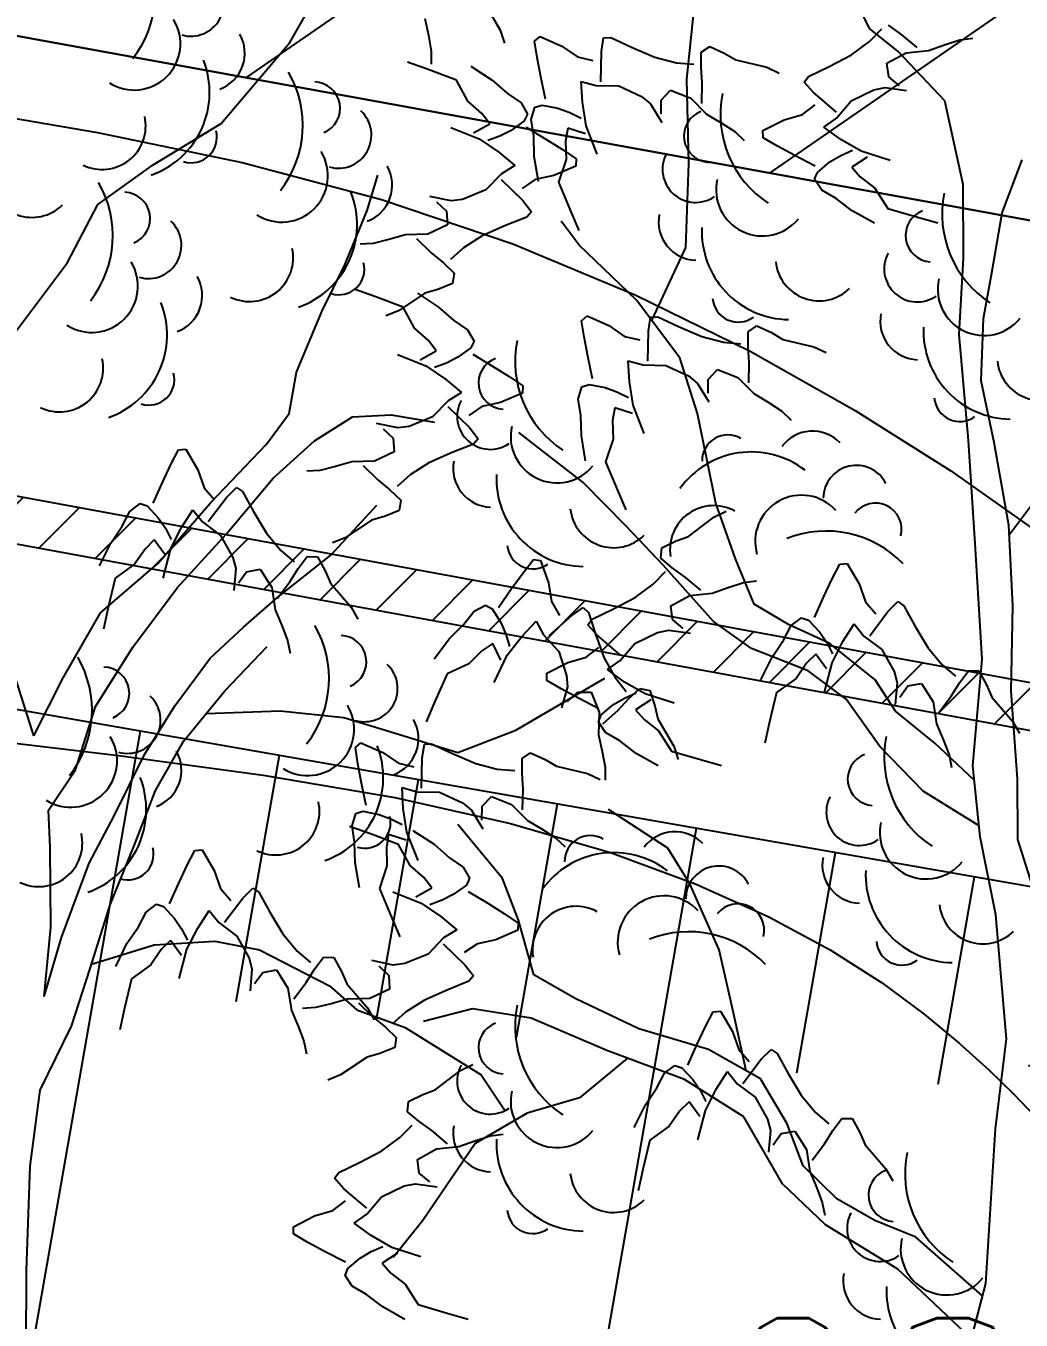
# Model space of a CAD drawing. Header units: millimetres. Extents: x 524954 to 526204, y 9523489 to 9524010.
# Drawn here: x 525945.22 to 525950.51, y 9523755.83 to 9523762.71 of the extents above; entities that cross this region are included whole.
import ezdxf

# ---------------------------------------------------------------- set-up
doc = ezdxf.new("R2010")
doc.units = ezdxf.units.MM
doc.header["$PDMODE"] = 32
doc.header["$PDSIZE"] = 0.5
doc.linetypes.add('ACAD_ISO12W100', pattern=[21, 12, -3, 0, -3, 0, -3])
for name, color, linetype in [('Arbre', 34, 'ACAD_ISO12W100'), ('Bati', 6, 'Continuous'), ('Bati_H', 1, 'Continuous'), ('Cloture', 7, 'Continuous'), ('CN_01_00', 3, 'Continuous'), ('CN_02_00', 4, 'Continuous'), ('Haut_Talus', 30, 'Continuous'), ('Murs', 1, 'Continuous'), ('Talus', 2, 'Continuous'), ('TopoAlt', 3, 'Continuous'), ('TOPOJIS', 7, 'Continuous')]:
    doc.layers.add(name, color=color, linetype=linetype)
doc.styles.add('Simplex 1.0', font='Simplex.shx', dxfattribs={"width": 0.99, "height": 1})

# ---------------------------------------------------------------- blocks, each defined once
blk = doc.blocks.new('TCPOINT M')
at = {"color": 0}
blk.add_point((0, 0), dxfattribs=at)
at = {"layer": 'TopoAlt', "style": 'Simplex 1.0', "width": 0.99}
blk.add_attdef('ALT', (0.15, 0.15), '', height=1, dxfattribs=at)
blk = doc.blocks.new('v088')
at = {"linetype": 'Continuous'}
for p, q in [((-1.8059, 9.9306), (-1.7492, 10.4915)), ((-0.8352, 10.1996), (-0.9911, 10.5198)), ((-0.6834, 10.0784), (-0.8352, 10.1996)), ((-0.4354, 9.8162), (-0.6834, 10.0784)), ((-1.7966, 9.483), (-1.8059, 9.9306)), ((-0.339, 9.3704), (-0.4354, 9.8162)), ((1.4442, 9.1527), (1.6901, 9.587)), ((-0.1306, 9.2193), (-0.0246, 9.5014)), ((-1.8121, 9.0349), (-1.7966, 9.483)), ((-0.337, 8.9787), (-0.339, 9.3704)), ((-2.3783, 9.048), (-2.4742, 9.1766)), ((-0.1861, 8.901), (-0.1306, 9.2193)), ((1.08, 8.7222), (1.4442, 9.1527)), ((-2.0737, 8.7558), (-2.3783, 9.048)), ((-1.992, 8.6473), (-1.8121, 9.0349)), ((-0.3597, 8.574), (-0.337, 8.9787)), ((-0.2308, 8.6575), (-0.1861, 8.901)), ((-1.8434, 8.4497), (-2.0737, 8.7558)), ((0.7177, 8.5032), (1.08, 8.7222)), ((-0.2426, 8.3277), (-0.2308, 8.6575)), ((-0.3105, 8.0091), (-0.3597, 8.574)), ((0.4236, 8.2918), (0.7177, 8.5032)), ((-1.7501, 8.1531), (-1.8434, 8.4497)), ((1.8546, 8.2596), (1.9129, 8.4473)), ((-0.1735, 7.9995), (-0.2426, 8.3277)), ((0.2621, 7.9837), (0.4236, 8.2918)), ((1.7363, 7.971), (1.8546, 8.2596)), ((-1.6531, 7.6763), (-1.7501, 8.1531)), ((-2.3581, 7.786), (-2.6995, 8.0525)), ((-0.2742, 7.4626), (-0.3105, 8.0091)), ((-0.0959, 7.5596), (-0.1735, 7.9995)), ((-0.0934, 7.5087), (0.2621, 7.9837)), ((1.617, 7.726), (1.7363, 7.971)), ((-2.1294, 7.5544), (-2.3581, 7.786)), ((1.4808, 7.3998), (1.617, 7.726)), ((-1.5474, 7.38), (-1.6531, 7.6763)), ((-1.9323, 7.3471), (-2.1294, 7.5544)), ((-0.0745, 7.1309), (-0.0959, 7.5596)), ((-0.2365, 6.8477), (-0.2742, 7.4626)), ((-1.4491, 7.1395), (-1.5474, 7.38)), ((1.4418, 7.1813), (1.4808, 7.3998)), ((-1.6648, 7.048), (-1.9323, 7.3471)), ((1.3209, 7.0171), (1.4418, 7.1813)), ((1.5755, 7.0348), (1.778, 7.1634)), ((1.778, 7.1634), (1.983, 7.1739)), ((1.983, 7.1739), (2.2139, 7.1352)), ((-1.2665, 7.0314), (-1.4491, 7.1395)), ((-0.0837, 6.6768), (-0.0745, 7.1309)), ((-1.4628, 6.9029), (-1.6648, 7.048)), ((-1.0467, 6.9303), (-1.2665, 7.0314)), ((1.3557, 6.8374), (1.5755, 7.0348)), ((1.0227, 6.7061), (1.3209, 7.0171)), ((-1.1618, 6.7848), (-1.4628, 6.9029)), ((-0.8063, 6.7363), (-1.0467, 6.9303)), ((-0.2869, 6.2807), (-0.2365, 6.8477)), ((1.107, 6.54), (1.3557, 6.8374)), ((-0.9597, 6.6336), (-1.1618, 6.7848)), ((-0.6972, 6.5707), (-0.8063, 6.7363)), ((-0.0491, 6.2111), (-0.0837, 6.6768)), ((0.7433, 6.3831), (1.0227, 6.7061)), ((1.6628, 6.4272), (1.906, 6.6935)), ((-0.7803, 6.3824), (-0.9597, 6.6336)), ((-0.4884, 6.4009), (-0.6972, 6.5707)), ((0.8455, 6.2546), (1.107, 6.54)), ((-0.2789, 6.2036), (-0.4884, 6.4009)), ((1.3814, 6.2037), (1.6628, 6.4272)), ((-0.5514, 6.1446), (-0.7803, 6.3824)), ((0.4379, 6.1217), (0.7433, 6.3831)), ((-0.2479, 5.9022), (-0.2869, 6.2807)), ((-0.0486, 5.8877), (-0.0491, 6.2111)), ((0.6096, 5.9388), (0.8455, 6.2546)), ((1.1982, 6.0444), (1.3814, 6.2037)), ((-0.2539, 5.9607), (-0.5514, 6.1446)), ((0.2399, 5.7756), (0.4379, 6.1217)), ((-1.9071, 5.8427), (-2.2223, 6.0475)), ((1.0213, 5.879), (1.1982, 6.0444)), ((-2.7868, 5.6812), (-3.0229, 5.9686)), ((0.4109, 5.6237), (0.6096, 5.9388)), ((1.0995, 5.7065), (1.3247, 5.9413)), ((-0.1646, 5.4873), (-0.2479, 5.9022)), ((0.0846, 5.4676), (-0.0486, 5.8877)), ((0.8338, 5.6263), (1.0213, 5.879)), ((-1.7911, 5.6523), (-1.9071, 5.8427)), ((0.0846, 5.4676), (0.2399, 5.7756)), ((2.6462, 5.4963), (3.1193, 5.7735)), ((-2.7013, 5.4591), (-2.7868, 5.6812)), ((-1.6346, 5.3011), (-1.7911, 5.6523)), ((0.8812, 5.4407), (1.0995, 5.7065)), ((0.3061, 5.2857), (0.4109, 5.6237)), ((0.6713, 5.3679), (0.8338, 5.6263)), ((1.0006, 5.5861), (1.394, 5.6007)), ((1.394, 5.6007), (1.7306, 5.5642)), ((1.7306, 5.5642), (1.9997, 5.4827)), ((-2.6206, 5.1685), (-2.7013, 5.4591)), ((-0.1073, 4.8293), (-0.1646, 5.4873)), ((0.7312, 5.1764), (0.8812, 5.4407)), ((1.9997, 5.4827), (2.3377, 5.3779)), ((2.3377, 5.3779), (2.6462, 5.4963)), ((0.5102, 5.0412), (0.6713, 5.3679)), ((-1.5592, 4.9668), (-1.6346, 5.3011)), ((0.1613, 5.0712), (0.3061, 5.2857)), ((-2.4003, 5.0425), (-2.6206, 5.1685)), ((0.6191, 4.888), (0.7312, 5.1764)), ((-2.0611, 4.8817), (-2.4003, 5.0425)), ((0.1717, 4.8724), (0.1613, 5.0712)), ((0.3786, 4.7897), (0.5102, 5.0412)), ((-2.9464, 4.9876), (-3.2062, 4.92)), ((-2.6344, 4.9381), (-2.9464, 4.9876)), ((-1.4917, 4.6586), (-1.5592, 4.9668)), ((-2.2328, 4.7662), (-2.6344, 4.9381)), ((0.489, 4.5681), (0.6191, 4.888)), ((-1.6919, 4.7713), (-2.0611, 4.8817)), ((-0.1657, 4.3492), (-0.1073, 4.8293)), ((0.1743, 4.4496), (0.1717, 4.8724)), ((-1.8192, 4.6131), (-2.2328, 4.7662)), ((-1.415, 4.6154), (-1.6919, 4.7713)), ((0.2314, 4.3948), (0.3786, 4.7897)), ((-2.1227, 4.7254), (-2.3768, 4.5144)), ((-1.5041, 4.4145), (-1.8192, 4.6131)), ((-1.2732, 4.3758), (-1.415, 4.6154)), ((0.3841, 4.2301), (0.489, 4.5681)), ((-2.3768, 4.5144), (-2.655, 4.434)), ((-2.655, 4.434), (-2.9315, 4.2727)), ((-1.2976, 4.0581), (-1.5041, 4.4145)), ((0.1384, 4.0819), (0.1743, 4.4496)), ((-1.1877, 4.1537), (-1.2732, 4.3758)), ((-0.2169, 3.5272), (-0.1657, 4.3492)), ((0.1384, 4.0819), (0.2314, 4.3948)), ((0.3911, 4.2526), (0.7235, 4.3553)), ((0.7235, 4.3553), (1.0465, 4.3745)), ((1.0465, 4.3745), (1.2838, 4.3297)), ((-2.9315, 4.2727), (-3.209, 3.8627)), ((1.2838, 4.3297), (1.6547, 4.1385)), ((0.2848, 3.9233), (0.3841, 4.2301)), ((-1.0099, 3.9771), (-1.1877, 4.1537)), ((1.6547, 4.1385), (1.8004, 4.0109)), ((-1.0692, 3.839), (-1.2976, 4.0581)), ((1.8004, 4.0109), (2.0573, 3.9168)), ((-0.8085, 3.8631), (-1.0099, 3.9771)), ((0.1177, 3.584), (0.2848, 3.9233)), ((-3.209, 3.8627), (-3.3666, 3.6666)), ((-0.589, 3.7744), (-0.8085, 3.8631)), ((2.0573, 3.9168), (2.4606, 3.664)), ((-0.6849, 3.6045), (-1.0692, 3.839)), ((-0.2343, 3.4611), (-0.589, 3.7744)), ((2.4606, 3.664), (2.589, 3.4739)), ((-0.2941, 3.234), (-0.6849, 3.6045)), ((0.064, 3.1786), (0.1177, 3.584)), ((-0.3436, 3.0457), (-0.2169, 3.5272)), ((0.0445, 2.6247), (0.064, 3.1786)), ((0.0429, 2.1085), (0.0445, 2.6247))]:
    blk.add_line(p, q, dxfattribs=at)
at = {"color": 3, "linetype": 'Continuous'}
for p, q in [((-0.8359, 10.1311), (-0.7709, 10.1978)), ((-0.6662, 10.1688), (-0.7348, 10.218)), ((-2.6162, 10.1323), (-2.587, 10.1577)), ((-2.6028, 10.0456), (-2.6162, 10.1323)), ((-2.587, 10.1577), (-2.4712, 10.1066)), ((-2.2608, 10.0773), (-2.2494, 10.1511)), ((-2.2494, 10.1511), (-2.2113, 10.1522)), ((-2.2113, 10.1522), (-2.101, 10.101)), ((-0.9313, 10.0604), (-0.8359, 10.1311)), ((-0.5833, 10.0982), (-0.6662, 10.1688)), ((-0.4378, 10.1134), (-0.3559, 10.1397)), ((-0.3559, 10.1397), (-0.2873, 10.1487)), ((-2.4712, 10.1066), (-2.3879, 10.0492)), ((-2.3879, 10.0492), (-2.3057, 10.0298)), ((-2.2643, 9.9167), (-2.2608, 10.0773)), ((-2.101, 10.101), (-1.977, 10.0475)), ((-1.977, 10.0475), (-1.8618, 10.0181)), ((-1.7305, 9.9947), (-1.7301, 10.0737)), ((-1.7301, 10.0737), (-1.6848, 10.1049)), ((-1.6848, 10.1049), (-1.6075, 10.069)), ((-1.6075, 10.069), (-1.5466, 10.0327)), ((-1.0512, 9.9981), (-0.9313, 10.0604)), ((-0.7431, 10.0152), (-0.6418, 10.0712)), ((-0.6418, 10.0712), (-0.5231, 10.0829)), ((-0.5231, 10.0829), (-0.4378, 10.1134)), ((-2.5835, 9.9428), (-2.6028, 10.0456)), ((-1.8618, 10.0181), (-1.7691, 10.0099)), ((-1.7254, 9.9105), (-1.7305, 9.9947)), ((-1.5466, 10.0327), (-1.3822, 9.9939)), ((-1.3822, 9.9939), (-1.316, 9.9632)), ((-1.1606, 9.945), (-1.0512, 9.9981)), ((-0.7336, 9.9427), (-0.7431, 10.0152)), ((-2.5582, 9.8238), (-2.5835, 9.9428)), ((-2.3678, 9.9191), (-2.2883, 9.8969)), ((-2.3619, 9.8077), (-2.3678, 9.9191)), ((-1.7277, 9.8016), (-1.7254, 9.9105)), ((-1.1838, 9.9148), (-1.1606, 9.945)), ((-1.1339, 9.8592), (-1.1838, 9.9148)), ((-0.677, 9.8958), (-0.7336, 9.9427)), ((-2.2883, 9.8969), (-2.1685, 9.895)), ((-2.1685, 9.895), (-2.0471, 9.8386)), ((-1.9432, 9.8199), (-1.893, 9.873)), ((-1.893, 9.873), (-1.7856, 9.8299)), ((-1.0116, 9.755), (-1.1339, 9.8592)), ((-0.9342, 9.8156), (-0.8138, 9.874)), ((-0.8138, 9.874), (-0.7533, 9.8858)), ((-0.7533, 9.8858), (-0.6387, 9.8698)), ((-2.634, 9.7155), (-2.6142, 9.7814)), ((-2.6142, 9.7814), (-2.5764, 9.7933)), ((-2.5764, 9.7933), (-2.4916, 9.7768)), ((-2.4916, 9.7768), (-2.4283, 9.7541)), ((-2.3419, 9.6831), (-2.3619, 9.8077)), ((-2.0471, 9.8386), (-1.9997, 9.7992)), ((-1.9997, 9.7992), (-1.9397, 9.7002)), ((-1.9438, 9.7464), (-1.9432, 9.8199)), ((-1.7856, 9.8299), (-1.7015, 9.7452)), ((-1.1923, 9.7429), (-1.1254, 9.7944)), ((-1.0114, 9.724), (-0.9342, 9.8156)), ((-2.6206, 9.6288), (-2.634, 9.7155)), ((-2.4283, 9.7541), (-2.3676, 9.7232)), ((-1.7015, 9.7452), (-1.624, 9.6985)), ((-1.4022, 9.6572), (-1.2895, 9.7147)), ((-1.2895, 9.7147), (-1.1923, 9.7429)), ((-1.0789, 9.6763), (-1.0114, 9.724)), ((-2.4395, 9.6694), (-2.4511, 9.6011)), ((-2.3461, 9.6395), (-2.4395, 9.6694)), ((-2.2831, 9.5325), (-2.3419, 9.6831)), ((-1.624, 9.6985), (-1.5519, 9.6516)), ((-1.5519, 9.6516), (-1.5015, 9.6041)), ((-1.401, 9.6186), (-1.4022, 9.6572)), ((-0.9888, 9.6106), (-1.0789, 9.6763)), ((-2.6175, 9.52), (-2.6206, 9.6288)), ((-2.4511, 9.6011), (-2.4483, 9.5032)), ((-1.3254, 9.5742), (-1.401, 9.6186)), ((-1.2335, 9.5242), (-1.3254, 9.5742)), ((-0.8796, 9.5473), (-0.9888, 9.6106)), ((-2.5946, 9.3874), (-2.6175, 9.52)), ((-2.4483, 9.5032), (-2.4883, 9.3823)), ((-1.1253, 9.4685), (-1.2335, 9.5242)), ((-1.0467, 9.4905), (-0.9892, 9.5252)), ((-0.9892, 9.5252), (-0.9269, 9.5527)), ((-0.8484, 9.5165), (-0.9306, 9.463)), ((-0.7257, 9.4976), (-0.8796, 9.5473)), ((-1.1278, 9.3984), (-1.1132, 9.4352)), ((-1.1132, 9.4352), (-1.0467, 9.4905)), ((-0.9306, 9.463), (-0.885, 9.4108)), ((-2.4883, 9.3823), (-2.4269, 9.2344)), ((-1.0892, 9.3413), (-1.1278, 9.3984)), ((-0.885, 9.4108), (-0.8073, 9.3511)), ((2.4772, 9.3654), (2.5618, 9.2193)), ((-1.0136, 9.2969), (-1.0892, 9.3413)), ((-0.9273, 9.2307), (-1.0136, 9.2969)), ((-0.8073, 9.3511), (-0.7389, 9.2437)), ((-2.4269, 9.2344), (-2.3802, 9.1269)), ((-0.81, 9.1646), (-0.9273, 9.2307)), ((-0.7389, 9.2437), (-0.5855, 9.1979)), ((2.1618, 9.2808), (2.181, 9.1923)), ((-0.5855, 9.1979), (-0.4727, 9.1661)), ((2.181, 9.1923), (2.1964, 9.1077)), ((2.5618, 9.2193), (2.5849, 9.15)), ((2.1964, 9.1077), (2.1964, 9.0385)), ((2.1801, 9.009), (2.0697, 9.0483)), ((2.4064, 9.0272), (2.519, 8.9533)), ((2.3301, 8.953), (2.1801, 9.009)), ((2.3912, 8.8412), (2.3301, 8.953)), ((2.519, 8.9533), (2.6006, 8.8814)), ((2.6006, 8.8814), (2.6731, 8.832)), ((2.4646, 8.7765), (2.3912, 8.8412)), ((2.6731, 8.832), (2.7077, 8.7725)), ((2.5067, 8.7213), (2.4646, 8.7765)), ((2.7077, 8.7725), (2.6907, 8.7368)), ((-2.3661, 8.6466), (-2.3369, 8.6719)), ((-2.3369, 8.6719), (-2.2212, 8.6209)), ((2.2998, 8.7005), (2.4501, 8.6406)), ((2.421, 8.6735), (2.5067, 8.7213)), ((2.6207, 8.6861), (2.5609, 8.6554)), ((2.6907, 8.7368), (2.6207, 8.6861)), ((2.7005, 8.7027), (2.8047, 8.6399)), ((-2.3527, 8.5599), (-2.3661, 8.6466)), ((-2.2212, 8.6209), (-2.1379, 8.5634)), ((-2.0108, 8.5916), (-1.9993, 8.6654)), ((-1.9993, 8.6654), (-1.9613, 8.6665)), ((-1.9613, 8.6665), (-1.8509, 8.6153)), ((-1.8509, 8.6153), (-1.7269, 8.5617)), ((-1.4801, 8.5879), (-1.4347, 8.6192)), ((-1.4347, 8.6192), (-1.3575, 8.5833)), ((2.4501, 8.6406), (2.5548, 8.5702)), ((2.5609, 8.6554), (2.4969, 8.632)), ((2.8047, 8.6399), (2.8931, 8.5838)), ((-2.3334, 8.4571), (-2.3527, 8.5599)), ((-2.1379, 8.5634), (-2.0557, 8.544)), ((-2.0143, 8.4309), (-2.0108, 8.5916)), ((-1.7269, 8.5617), (-1.6118, 8.5324)), ((-1.6118, 8.5324), (-1.519, 8.5242)), ((-1.4805, 8.509), (-1.4801, 8.5879)), ((-1.3575, 8.5833), (-1.2966, 8.547)), ((-1.2966, 8.547), (-1.1322, 8.5082)), ((2.5548, 8.5702), (2.6402, 8.4985)), ((2.8931, 8.5838), (2.9656, 8.5345)), ((2.9656, 8.5345), (2.9641, 8.4958)), ((-1.4754, 8.4248), (-1.4805, 8.509)), ((-1.1322, 8.5082), (-1.066, 8.4775)), ((2.6402, 8.4985), (2.5697, 8.4555)), ((2.9641, 8.4958), (2.8478, 8.4461)), ((-2.3082, 8.3381), (-2.3334, 8.4571)), ((-2.1178, 8.4334), (-2.0382, 8.4112)), ((-2.1118, 8.322), (-2.1178, 8.4334)), ((-2.0382, 8.4112), (-1.9184, 8.4092)), ((-1.9184, 8.4092), (-1.7971, 8.3529)), ((-1.4776, 8.3159), (-1.4754, 8.4248)), ((2.5697, 8.4555), (2.4865, 8.3693)), ((2.5678, 8.4245), (2.6828, 8.3123)), ((2.749, 8.4244), (2.6787, 8.3776)), ((2.8478, 8.4461), (2.749, 8.4244)), ((-1.7971, 8.3529), (-1.7497, 8.3134)), ((-1.6937, 8.2606), (-1.6931, 8.3341)), ((-1.6931, 8.3341), (-1.643, 8.3873)), ((-1.643, 8.3873), (-1.5356, 8.3441)), ((-1.5356, 8.3441), (-1.4515, 8.2595)), ((2.3013, 8.3113), (2.188, 8.335)), ((2.4865, 8.3693), (2.3625, 8.3191)), ((-2.384, 8.2298), (-2.3641, 8.2956)), ((-2.3641, 8.2956), (-2.3264, 8.3076)), ((-2.3264, 8.3076), (-2.2415, 8.291)), ((-2.2415, 8.291), (-2.1783, 8.2684)), ((-2.1783, 8.2684), (-2.1175, 8.2375)), ((-2.0919, 8.1974), (-2.1118, 8.322)), ((-1.7497, 8.3134), (-1.6897, 8.2145)), ((-1.4515, 8.2595), (-1.374, 8.2128)), ((2.2245, 8.3065), (2.2778, 8.2559)), ((2.3625, 8.3191), (2.3013, 8.3113)), ((2.6828, 8.3123), (2.7289, 8.2536)), ((-2.3706, 8.1431), (-2.384, 8.2298)), ((-2.0331, 8.0467), (-2.0919, 8.1974)), ((-1.374, 8.2128), (-1.3019, 8.1659)), ((2.2778, 8.2559), (2.2824, 8.183)), ((2.7037, 8.225), (2.591, 8.1793)), ((2.7289, 8.2536), (2.7037, 8.225)), ((-2.3674, 8.0343), (-2.3706, 8.1431)), ((-2.1895, 8.1837), (-2.2011, 8.1153)), ((-2.0961, 8.1537), (-2.1895, 8.1837)), ((-1.3019, 8.1659), (-1.2515, 8.1184)), ((2.0584, 8.1303), (1.9713, 8.1055)), ((2.1776, 8.1339), (2.0584, 8.1303)), ((2.2824, 8.183), (2.1776, 8.1339)), ((2.4672, 8.1253), (2.3672, 8.0611)), ((2.591, 8.1793), (2.4672, 8.1253)), ((-2.2011, 8.1153), (-2.1982, 8.0174)), ((1.8878, 8.0848), (1.8187, 8.0804)), ((1.9713, 8.1055), (1.8878, 8.0848)), ((2.1174, 8.1109), (2.1954, 8.0349)), ((2.3672, 8.0611), (2.2979, 7.9989)), ((-2.3445, 7.9016), (-2.3674, 8.0343)), ((-2.1982, 8.0174), (-2.2383, 7.8966)), ((2.1954, 8.0349), (2.2605, 7.9811)), ((2.2605, 7.9811), (2.3179, 7.927)), ((2.3179, 7.927), (2.3098, 7.8725)), ((-2.2383, 7.8966), (-2.1768, 7.7487)), ((2.3098, 7.8725), (2.2308, 7.8405)), ((1.8965, 7.8022), (1.7861, 7.8414)), ((2.0465, 7.7461), (1.8965, 7.8022)), ((2.1627, 7.8208), (2.0222, 7.7271)), ((2.1227, 7.8203), (2.2353, 7.7465)), ((2.2308, 7.8405), (2.1627, 7.8208)), ((-2.1768, 7.7487), (-2.1302, 7.6412)), ((2.0222, 7.7271), (1.9545, 7.6997)), ((2.1075, 7.6343), (2.0465, 7.7461)), ((2.2353, 7.7465), (2.3169, 7.6746)), ((2.3169, 7.6746), (2.3894, 7.6252)), ((-1.7972, 7.4997), (-1.6632, 7.6026)), ((-1.6632, 7.6026), (-1.5976, 7.6345)), ((2.1809, 7.5696), (2.1075, 7.6343)), ((2.223, 7.5144), (2.1809, 7.5696)), ((2.3894, 7.6252), (2.424, 7.5657)), ((2.1373, 7.4666), (2.223, 7.5144)), ((2.407, 7.5299), (2.337, 7.4793)), ((2.424, 7.5657), (2.407, 7.5299)), ((-1.9448, 7.3833), (-1.9404, 7.4382)), ((-1.9404, 7.4382), (-1.8638, 7.4754)), ((-1.8638, 7.4754), (-1.7972, 7.4997)), ((2.0162, 7.4937), (2.1664, 7.4338)), ((2.1664, 7.4338), (2.2711, 7.3633)), ((2.2772, 7.4485), (2.2132, 7.4252)), ((2.337, 7.4793), (2.2772, 7.4485)), ((2.4169, 7.4959), (2.521, 7.4331)), ((2.521, 7.4331), (2.6094, 7.377)), ((-1.8839, 7.3331), (-1.9448, 7.3833)), ((2.2711, 7.3633), (2.3565, 7.2916)), ((2.6094, 7.377), (2.6819, 7.3276)), ((-1.985, 7.2461), (-1.9201, 7.3129)), ((-1.8154, 7.2839), (-1.8839, 7.3331)), ((-1.0336, 7.2746), (-0.9936, 7.3527)), ((-0.9936, 7.3527), (-0.9551, 7.3561)), ((-0.9551, 7.3561), (-0.8913, 7.2468)), ((2.6819, 7.3276), (2.6805, 7.289)), ((-2.0805, 7.1754), (-1.985, 7.2461)), ((-1.7325, 7.2133), (-1.8154, 7.2839)), ((-1.6722, 7.1979), (-1.587, 7.2285)), ((-1.587, 7.2285), (-1.5051, 7.2548)), ((-1.5051, 7.2548), (-1.4365, 7.2638)), ((-1.0783, 7.18), (-1.0336, 7.2746)), ((-0.8913, 7.2468), (-0.8575, 7.1514)), ((2.286, 7.2486), (2.2028, 7.1624)), ((2.3565, 7.2916), (2.286, 7.2486)), ((2.5641, 7.2392), (2.4653, 7.2176)), ((2.6805, 7.289), (2.5641, 7.2392)), ((-2.2004, 7.1132), (-2.0805, 7.1754)), ((-1.8923, 7.1303), (-1.791, 7.1862)), ((-1.791, 7.1862), (-1.6722, 7.1979)), ((-1.1277, 7.0688), (-1.0783, 7.18)), ((2.2028, 7.1624), (2.0788, 7.1122)), ((2.2841, 7.2177), (2.3991, 7.1055)), ((2.4653, 7.2176), (2.395, 7.1707)), ((-2.3098, 7.06), (-2.2004, 7.1132)), ((-1.8828, 7.0578), (-1.8923, 7.1303)), ((-0.8575, 7.1514), (-0.8023, 7.0875)), ((-0.8351, 6.9716), (-0.7381, 7.0997)), ((-0.7381, 7.0997), (-0.6855, 7.1528)), ((-0.6855, 7.1528), (-0.654, 7.1313)), ((-0.654, 7.1313), (-0.5947, 7.0251)), ((2.0176, 7.1045), (1.9044, 7.1282)), ((1.9408, 7.0996), (1.9941, 7.049)), ((2.0788, 7.1122), (2.0176, 7.1045)), ((2.3991, 7.1055), (2.4452, 7.0467)), ((-2.333, 7.0298), (-2.3098, 7.06)), ((-2.283, 6.9743), (-2.333, 7.0298)), ((-1.8262, 7.0109), (-1.8828, 7.0578)), ((-1.2925, 6.9474), (-1.2526, 7.0255)), ((-1.2526, 7.0255), (-1.1978, 7.0672)), ((-1.1978, 7.0672), (-1.1602, 7.0548)), ((-1.1602, 7.0548), (-1.1012, 6.9916)), ((-0.978, 6.9406), (-0.9175, 7.0343)), ((-0.9175, 7.0343), (-0.8661, 6.9697)), ((-0.5947, 7.0251), (-0.5257, 6.909)), ((1.9941, 7.049), (1.9988, 6.9761)), ((2.4452, 7.0467), (2.4201, 7.0181)), ((-2.1607, 6.8701), (-2.283, 6.9743)), ((-2.0833, 6.9307), (-1.963, 6.9891)), ((-1.963, 6.9891), (-1.9025, 7.0009)), ((-1.9025, 7.0009), (-1.7879, 6.9849)), ((-1.1012, 6.9916), (-1.0633, 6.9361)), ((-0.8661, 6.9697), (-0.7702, 6.8978)), ((0.8128, 6.9092), (0.8527, 6.9872)), ((0.8527, 6.9872), (0.8913, 6.9906)), ((0.8913, 6.9906), (0.9551, 6.8814)), ((1.9988, 6.9761), (1.8939, 6.9271)), ((2.3073, 6.9725), (2.1835, 6.9184)), ((2.4201, 7.0181), (2.3073, 6.9725)), ((-2.3415, 6.858), (-2.2745, 6.9095)), ((-2.1606, 6.8391), (-2.0833, 6.9307)), ((-1.3538, 6.8575), (-1.2925, 6.9474)), ((-1.0633, 6.9361), (-1.0322, 6.8755)), ((-1.0349, 6.828), (-0.978, 6.9406)), ((-0.7702, 6.8978), (-0.705, 6.781)), ((-0.5257, 6.909), (-0.4496, 6.8178)), ((0.7681, 6.8145), (0.8128, 6.9092)), ((0.9551, 6.8814), (0.9888, 6.786)), ((1.6876, 6.8986), (1.6041, 6.8779)), ((1.7747, 6.9234), (1.6876, 6.8986)), ((1.8939, 6.9271), (1.7747, 6.9234)), ((1.8337, 6.904), (1.9118, 6.828)), ((2.1835, 6.9184), (2.0835, 6.8543)), ((-2.5514, 6.7723), (-2.4387, 6.8298)), ((-2.4387, 6.8298), (-2.3415, 6.858)), ((-2.228, 6.7914), (-2.1606, 6.8391)), ((-1.413, 6.7366), (-1.3538, 6.8575)), ((-1.1715, 6.8255), (-1.2266, 6.7446)), ((-1.122, 6.8741), (-1.1715, 6.8255)), ((-1.0639, 6.7951), (-1.122, 6.8741)), ((-1.0757, 6.6715), (-1.0349, 6.828)), ((-0.4496, 6.8178), (-0.3793, 6.7567)), ((0.7187, 6.7034), (0.7681, 6.8145)), ((1.6041, 6.8779), (1.535, 6.8736)), ((1.9118, 6.828), (1.9768, 6.7743)), ((2.0835, 6.8543), (2.0142, 6.7921)), ((-2.5502, 6.7337), (-2.5514, 6.7723)), ((-2.1379, 6.7256), (-2.228, 6.7914)), ((-1.2266, 6.7446), (-1.3299, 6.6702)), ((-0.705, 6.781), (-0.6897, 6.7213)), ((-0.357, 6.7218), (-0.3104, 6.7855)), ((-0.3104, 6.7855), (-0.2553, 6.7842)), ((-0.2553, 6.7842), (-0.2138, 6.7099)), ((0.9888, 6.786), (1.0441, 6.7221)), ((1.1083, 6.7343), (1.1609, 6.7873)), ((1.1609, 6.7873), (1.1923, 6.7659)), ((1.1923, 6.7659), (1.2517, 6.6597)), ((1.9768, 6.7743), (2.0342, 6.7201)), ((-2.4746, 6.6893), (-2.5502, 6.7337)), ((-2.3827, 6.6392), (-2.4746, 6.6893)), ((-2.0288, 6.6624), (-2.1379, 6.7256)), ((-0.6897, 6.7213), (-0.6991, 6.6059)), ((-0.6753, 6.6457), (-0.6318, 6.7049)), ((-0.6318, 6.7049), (-0.56, 6.7185)), ((-0.56, 6.7185), (-0.4983, 6.6206)), ((-0.4022, 6.6506), (-0.357, 6.7218)), ((-0.2138, 6.7099), (-0.1857, 6.6447)), ((0.5938, 6.6601), (0.6485, 6.7018)), ((0.6485, 6.7018), (0.6861, 6.6893)), ((0.6861, 6.6893), (0.7451, 6.6262)), ((1.0112, 6.6062), (1.1083, 6.7343)), ((2.0342, 6.7201), (2.0261, 6.6656)), ((-2.2745, 6.5836), (-2.3827, 6.6392)), ((-2.1959, 6.6055), (-2.1384, 6.6402)), ((-2.1384, 6.6402), (-2.076, 6.6678)), ((-1.9976, 6.6315), (-2.0798, 6.5781)), ((-1.8748, 6.6127), (-2.0288, 6.6624)), ((-1.3299, 6.6702), (-1.3669, 6.5144)), ((-0.4983, 6.6206), (-0.4798, 6.5027)), ((-0.4679, 6.5637), (-0.4022, 6.6506)), ((-0.1857, 6.6447), (-0.0753, 6.5169)), ((0.5538, 6.582), (0.5938, 6.6601)), ((0.7451, 6.6262), (0.7831, 6.5707)), ((0.8684, 6.5752), (0.9289, 6.6689)), ((0.9289, 6.6689), (0.9803, 6.6043)), ((1.2517, 6.6597), (1.3207, 6.5436)), ((1.879, 6.6139), (1.7385, 6.5203)), ((1.9472, 6.6337), (1.879, 6.6139)), ((2.0261, 6.6656), (1.9472, 6.6337)), ((-2.2769, 6.5134), (-2.2624, 6.5503)), ((-2.2624, 6.5503), (-2.1959, 6.6055)), ((-2.0798, 6.5781), (-2.0342, 6.5259)), ((0.4926, 6.4921), (0.5538, 6.582)), ((0.7831, 6.5707), (0.8142, 6.5101)), ((0.8114, 6.4626), (0.8684, 6.5752)), ((0.9803, 6.6043), (1.0762, 6.5324)), ((1.3207, 6.5436), (1.3968, 6.4523)), ((-2.2384, 6.4564), (-2.2769, 6.5134)), ((-2.0342, 6.5259), (-1.9565, 6.4662)), ((-1.3669, 6.5144), (-1.3922, 6.3999)), ((-0.4798, 6.5027), (-0.4444, 6.4194)), ((-0.0753, 6.5169), (-0.0397, 6.4532)), ((0.4333, 6.3712), (0.4926, 6.4921)), ((0.7244, 6.5087), (0.6749, 6.4601)), ((0.7824, 6.4297), (0.7244, 6.5087)), ((1.0762, 6.5324), (1.1414, 6.4156)), ((1.7385, 6.5203), (1.6708, 6.4929)), ((-3.5682, 6.3771), (-3.539, 6.4025)), ((-3.539, 6.4025), (-3.4232, 6.3514)), ((-2.1628, 6.412), (-2.2384, 6.4564)), ((-2.0765, 6.3457), (-2.1628, 6.412)), ((-1.9565, 6.4662), (-1.8881, 6.3588)), ((-0.4444, 6.4194), (-0.4135, 6.3391)), ((0.6749, 6.4601), (0.6198, 6.3792)), ((0.7707, 6.306), (0.8114, 6.4626)), ((1.1414, 6.4156), (1.1567, 6.3559)), ((1.3968, 6.4523), (1.4671, 6.3913)), ((1.4894, 6.3564), (1.536, 6.4201)), ((1.536, 6.4201), (1.5911, 6.4188)), ((1.5911, 6.4188), (1.6326, 6.3444)), ((2.6849, 6.3343), (2.7388, 6.4036)), ((2.7388, 6.4036), (2.7772, 6.3997)), ((2.7772, 6.3997), (2.8196, 6.2805)), ((-3.5548, 6.2904), (-3.5682, 6.3771)), ((-3.4232, 6.3514), (-3.3399, 6.2939)), ((-3.2129, 6.3221), (-3.2014, 6.3959)), ((-3.2014, 6.3959), (-3.1633, 6.397)), ((-3.1633, 6.397), (-3.053, 6.3458)), ((-3.053, 6.3458), (-2.929, 6.2922)), ((-2.6821, 6.3185), (-2.6368, 6.3497)), ((-2.6368, 6.3497), (-2.5596, 6.3138)), ((-1.9592, 6.2797), (-2.0765, 6.3457)), ((-1.8881, 6.3588), (-1.7347, 6.313)), ((-0.4135, 6.3391), (-0.4006, 6.2711)), ((0.6198, 6.3792), (0.5164, 6.3047)), ((1.1567, 6.3559), (1.1472, 6.2405)), ((1.171, 6.2803), (1.2146, 6.3394)), ((1.2146, 6.3394), (1.2864, 6.3531)), ((1.2864, 6.3531), (1.3481, 6.2552)), ((1.4442, 6.2852), (1.4894, 6.3564)), ((1.6326, 6.3444), (1.6606, 6.2793)), ((2.6234, 6.2497), (2.6849, 6.3343)), ((-3.5355, 6.1876), (-3.5548, 6.2904)), ((-3.3399, 6.2939), (-3.2577, 6.2746)), ((-3.2164, 6.1615), (-3.2129, 6.3221)), ((-2.929, 6.2922), (-2.8139, 6.2629)), ((-2.8139, 6.2629), (-2.7211, 6.2547)), ((-2.6826, 6.2395), (-2.6821, 6.3185)), ((-2.5596, 6.3138), (-2.4986, 6.2775)), ((-2.4986, 6.2775), (-2.3343, 6.2387)), ((-1.7347, 6.313), (-1.6219, 6.2812)), ((0.5164, 6.3047), (0.4795, 6.1489)), ((1.3784, 6.1983), (1.4442, 6.2852)), ((1.6606, 6.2793), (1.771, 6.1515)), ((2.8196, 6.2805), (2.8349, 6.1805)), ((-2.6774, 6.1553), (-2.6826, 6.2395)), ((-2.3343, 6.2387), (-2.2681, 6.208)), ((1.3481, 6.2552), (1.3665, 6.1373)), ((2.5541, 6.1497), (2.6234, 6.2497)), ((-3.5103, 6.0686), (-3.5355, 6.1876)), ((-3.3198, 6.1639), (-3.2403, 6.1417)), ((-3.3139, 6.0525), (-3.3198, 6.1639)), ((-3.2403, 6.1417), (-3.1205, 6.1398)), ((-3.1205, 6.1398), (-2.9991, 6.0834)), ((-2.6797, 6.0464), (-2.6774, 6.1553)), ((0.4795, 6.1489), (0.4542, 6.0345)), ((1.3665, 6.1373), (1.4019, 6.054)), ((1.771, 6.1515), (1.8066, 6.0878)), ((2.3695, 6.0612), (2.4234, 6.1305)), ((2.4234, 6.1305), (2.4849, 6.1612)), ((2.4849, 6.1612), (2.5195, 6.142)), ((2.5195, 6.142), (2.5657, 6.0689)), ((2.8349, 6.1805), (2.8773, 6.1074)), ((2.9427, 6.1074), (3.0042, 6.1497)), ((3.0042, 6.1497), (3.0311, 6.1228)), ((-2.9991, 6.0834), (-2.9517, 6.044)), ((-2.8958, 5.9912), (-2.8952, 6.0647)), ((-2.8952, 6.0647), (-2.845, 6.1178)), ((-2.845, 6.1178), (-2.7377, 6.0747)), ((-2.7377, 6.0747), (-2.6536, 5.99)), ((2.2926, 5.9843), (2.3695, 6.0612)), ((2.5657, 6.0689), (2.5926, 6.0074)), ((2.6772, 5.9958), (2.7542, 6.0766)), ((2.7542, 6.0766), (2.7926, 6.0035)), ((2.8234, 5.9997), (2.9427, 6.1074)), ((3.0311, 6.1228), (3.0696, 6.0074)), ((-3.5861, 5.9603), (-3.5662, 6.0262)), ((-3.5662, 6.0262), (-3.5284, 6.0381)), ((-3.5284, 6.0381), (-3.4436, 6.0215)), ((-3.4436, 6.0215), (-3.3804, 5.9989)), ((-3.3804, 5.9989), (-3.3196, 5.968)), ((-3.294, 5.9279), (-3.3139, 6.0525)), ((-2.9517, 6.044), (-2.8917, 5.945)), ((-2.6536, 5.99), (-2.576, 5.9433)), ((1.4019, 6.054), (1.4328, 5.9737)), ((2.5926, 6.0074), (2.6118, 5.942)), ((2.6003, 5.8958), (2.6772, 5.9958)), ((2.7926, 6.0035), (2.8734, 5.9151)), ((3.0696, 6.0074), (3.1158, 5.8804)), ((-3.5727, 5.8736), (-3.5861, 5.9603)), ((-3.2352, 5.7773), (-3.294, 5.9279)), ((-2.576, 5.9433), (-2.5039, 5.8964)), ((1.4328, 5.9737), (1.4458, 5.9057)), ((2.2118, 5.8766), (2.2926, 5.9843)), ((2.4657, 5.9189), (2.3964, 5.8497)), ((2.5234, 5.9574), (2.4657, 5.9189)), ((2.5657, 5.8689), (2.5234, 5.9574)), ((-3.5695, 5.7648), (-3.5727, 5.8736)), ((-3.3915, 5.9142), (-3.4031, 5.8459)), ((-3.2981, 5.8843), (-3.3915, 5.9142)), ((-2.5039, 5.8964), (-2.4536, 5.8489)), ((2.3964, 5.8497), (2.281, 5.7958)), ((2.5311, 5.7497), (2.6003, 5.8958)), ((2.8734, 5.9151), (2.9157, 5.7881)), ((3.1158, 5.8804), (3.1734, 5.7766)), ((-3.4031, 5.8459), (-3.4003, 5.748)), ((2.281, 5.7958), (2.2156, 5.6496)), ((2.9157, 5.7881), (2.9196, 5.7266)), ((-3.5466, 5.6322), (-3.5695, 5.7648)), ((-3.4003, 5.748), (-3.4403, 5.6271)), ((2.9196, 5.7266), (2.8888, 5.615)), ((3.1734, 5.7766), (3.2311, 5.7035)), ((3.2465, 5.665), (3.3042, 5.7189)), ((3.3042, 5.7189), (3.3581, 5.7073)), ((2.2156, 5.6496), (2.1695, 5.5419)), ((2.9196, 5.6496), (2.9734, 5.6996)), ((2.9734, 5.6996), (3.0465, 5.6996)), ((3.0465, 5.6996), (3.0888, 5.5919)), ((3.1888, 5.6035), (3.2465, 5.665)), ((3.3581, 5.7073), (3.385, 5.6266)), ((-3.4403, 5.6271), (-3.3789, 5.4792)), ((3.0888, 5.5919), (3.085, 5.4727)), ((3.1081, 5.5304), (3.1888, 5.6035)), ((3.385, 5.6266), (3.4004, 5.5573)), ((3.4004, 5.5573), (3.485, 5.4112)), ((-3.3789, 5.4792), (-3.3323, 5.3717)), ((3.085, 5.4727), (3.1042, 5.3842)), ((3.1042, 5.3842), (3.1196, 5.2996)), ((3.485, 5.4112), (3.5081, 5.3419)), ((3.1196, 5.2996), (3.1196, 5.2304)), ((-1.7068, 4.8945), (-1.6668, 4.9726)), ((-1.6668, 4.9726), (-1.6283, 4.976)), ((-1.6283, 4.976), (-1.5645, 4.8667)), ((1.8724, 4.9461), (1.762, 4.9854)), ((2.0987, 4.9642), (2.2113, 4.8904)), ((-1.7514, 4.7999), (-1.7068, 4.8945)), ((2.0224, 4.89), (1.8724, 4.9461)), ((2.0834, 4.7783), (2.0224, 4.89)), ((2.2113, 4.8904), (2.2929, 4.8185)), ((-1.5645, 4.8667), (-1.5307, 4.7714)), ((0.8993, 4.7791), (0.9393, 4.8572)), ((0.9393, 4.8572), (0.9778, 4.8606)), ((0.9778, 4.8606), (1.0416, 4.7513)), ((2.2929, 4.8185), (2.3654, 4.7691)), ((-1.8008, 4.6887), (-1.7514, 4.7999)), ((-1.5307, 4.7714), (-1.4755, 4.7074)), ((-1.4112, 4.7196), (-1.3587, 4.7727)), ((-1.3587, 4.7727), (-1.3272, 4.7513)), ((-1.3272, 4.7513), (-1.2679, 4.6451)), ((0.8546, 4.6845), (0.8993, 4.7791)), ((1.0416, 4.7513), (1.0754, 4.656)), ((2.1569, 4.7135), (2.0834, 4.7783)), ((2.3654, 4.7691), (2.4, 4.7096)), ((-3.0095, 4.66), (-2.9439, 4.6918)), ((-1.9257, 4.6454), (-1.871, 4.6871)), ((-1.871, 4.6871), (-1.8334, 4.6747)), ((-1.5083, 4.5916), (-1.4112, 4.7196)), ((0.8053, 4.5733), (0.8546, 4.6845)), ((2.1989, 4.6584), (2.1569, 4.7135)), ((2.4, 4.7096), (2.383, 4.6739)), ((-3.1435, 4.5571), (-3.0095, 4.66)), ((-1.9657, 4.5674), (-1.9257, 4.6454)), ((-1.8334, 4.6747), (-1.7744, 4.6115)), ((-1.7744, 4.6115), (-1.7365, 4.5561)), ((-1.6512, 4.5605), (-1.5907, 4.6542)), ((-1.5907, 4.6542), (-1.5392, 4.5896)), ((-1.2679, 4.6451), (-1.1988, 4.529)), ((1.0754, 4.656), (1.1306, 4.592)), ((1.1948, 4.6042), (1.2474, 4.6573)), ((1.2474, 4.6573), (1.2789, 4.6359)), ((1.2789, 4.6359), (1.3382, 4.5297)), ((1.9921, 4.6376), (2.1424, 4.5777)), ((2.1133, 4.6106), (2.1989, 4.6584)), ((2.3129, 4.6232), (2.2532, 4.5924)), ((2.383, 4.6739), (2.3129, 4.6232)), ((2.3928, 4.6398), (2.497, 4.577)), ((-3.2101, 4.5328), (-3.1435, 4.5571)), ((-2.0269, 4.4774), (-1.9657, 4.5674)), ((-1.7365, 4.5561), (-1.7054, 4.4954)), ((-1.7081, 4.4479), (-1.6512, 4.5605)), ((-1.5392, 4.5896), (-1.4434, 4.5178)), ((0.6804, 4.53), (0.7351, 4.5718)), ((0.7351, 4.5718), (0.7727, 4.5593)), ((0.7727, 4.5593), (0.8317, 4.4961)), ((1.0978, 4.4762), (1.1948, 4.6042)), ((2.1424, 4.5777), (2.247, 4.5072)), ((2.2532, 4.5924), (2.1892, 4.5691)), ((2.497, 4.577), (2.5853, 4.5209)), ((-3.2911, 4.4407), (-3.2867, 4.4956)), ((-3.2867, 4.4956), (-3.2101, 4.5328)), ((-2.0862, 4.3565), (-2.0269, 4.4774)), ((-1.7952, 4.494), (-1.8447, 4.4455)), ((-1.7371, 4.415), (-1.7952, 4.494)), ((-1.4434, 4.5178), (-1.3781, 4.401)), ((-1.1988, 4.529), (-1.1228, 4.4377)), ((0.6404, 4.452), (0.6804, 4.53)), ((0.8317, 4.4961), (0.8696, 4.4407)), ((0.9549, 4.4451), (1.0154, 4.5388)), ((1.0154, 4.5388), (1.0668, 4.4742)), ((1.0668, 4.4742), (1.1627, 4.4024)), ((1.3382, 4.5297), (1.4072, 4.4136)), ((2.247, 4.5072), (2.3325, 4.4356)), ((2.5853, 4.5209), (2.6578, 4.4715)), ((-3.2303, 4.3905), (-3.2911, 4.4407)), ((-1.8447, 4.4455), (-1.8998, 4.3645)), ((-1.7488, 4.2914), (-1.7081, 4.4479)), ((-1.1228, 4.4377), (-1.0524, 4.3767)), ((-1.0302, 4.3418), (-0.9835, 4.4054)), ((-0.9835, 4.4054), (-0.9285, 4.4041)), ((-0.9285, 4.4041), (-0.8869, 4.3298)), ((0.5791, 4.362), (0.6404, 4.452)), ((0.8696, 4.4407), (0.9007, 4.38)), ((0.898, 4.3325), (0.9549, 4.4451)), ((1.4072, 4.4136), (1.4833, 4.3223)), ((2.3325, 4.4356), (2.262, 4.3926)), ((2.6564, 4.4329), (2.5401, 4.3831)), ((2.6578, 4.4715), (2.6564, 4.4329)), ((-3.3314, 4.3035), (-3.2664, 4.3702)), ((-3.1617, 4.3413), (-3.2303, 4.3905)), ((-3.0788, 4.2707), (-3.1617, 4.3413)), ((-1.8998, 4.3645), (-2.0031, 4.2901)), ((-1.3781, 4.401), (-1.3629, 4.3412)), ((-1.3629, 4.3412), (-1.3723, 4.2259)), ((-1.3049, 4.3248), (-1.2331, 4.3384)), ((-1.2331, 4.3384), (-1.1715, 4.2405)), ((-1.0754, 4.2705), (-1.0302, 4.3418)), ((0.5199, 4.2411), (0.5791, 4.362)), ((0.8109, 4.3786), (0.7614, 4.3301)), ((0.869, 4.2996), (0.8109, 4.3786)), ((1.1627, 4.4024), (1.228, 4.2856)), ((2.262, 4.3926), (2.1788, 4.3064)), ((2.2601, 4.3616), (2.3751, 4.2494)), ((2.4412, 4.3615), (2.371, 4.3146)), ((2.5401, 4.3831), (2.4412, 4.3615)), ((-3.4268, 4.2328), (-3.3314, 4.3035)), ((-3.0186, 4.2553), (-2.9333, 4.2859)), ((-2.9333, 4.2859), (-2.8514, 4.3121)), ((-2.8514, 4.3121), (-2.7828, 4.3211)), ((-2.0031, 4.2901), (-2.0401, 4.1343)), ((-1.3485, 4.2656), (-1.3049, 4.3248)), ((-1.1411, 4.1837), (-1.0754, 4.2705)), ((-0.8869, 4.3298), (-0.8589, 4.2646)), ((0.7614, 4.3301), (0.7063, 4.2491)), ((0.8572, 4.176), (0.898, 4.3325)), ((1.228, 4.2856), (1.2432, 4.2258)), ((1.4833, 4.3223), (1.5536, 4.2613)), ((1.5759, 4.2264), (1.6226, 4.29)), ((1.6226, 4.29), (1.6776, 4.2887)), ((1.6776, 4.2887), (1.7191, 4.2144)), ((1.9936, 4.2484), (1.8803, 4.2721)), ((2.1788, 4.3064), (2.0548, 4.2561)), ((-3.5467, 4.1705), (-3.4268, 4.2328)), ((-3.2386, 4.1877), (-3.1373, 4.2436)), ((-3.1373, 4.2436), (-3.0186, 4.2553)), ((-1.1715, 4.2405), (-1.153, 4.1227)), ((-0.8589, 4.2646), (-0.7485, 4.1368)), ((0.7063, 4.2491), (0.603, 4.1747)), ((1.2432, 4.2258), (1.2338, 4.1105)), ((1.2576, 4.1502), (1.3011, 4.2094)), ((1.3011, 4.2094), (1.373, 4.223)), ((1.373, 4.223), (1.4346, 4.1251)), ((1.5307, 4.1551), (1.5759, 4.2264)), ((1.7191, 4.2144), (1.7472, 4.1493)), ((1.9168, 4.2436), (1.9701, 4.193)), ((2.0548, 4.2561), (1.9936, 4.2484)), ((2.3751, 4.2494), (2.4212, 4.1906)), ((-3.6561, 4.1174), (-3.5467, 4.1705)), ((-3.2291, 4.1152), (-3.2386, 4.1877)), ((-2.0401, 4.1343), (-2.0653, 4.0199)), ((-0.7485, 4.1368), (-0.7129, 4.0731)), ((0.603, 4.1747), (0.566, 4.0189)), ((1.465, 4.0683), (1.5307, 4.1551)), ((1.7472, 4.1493), (1.8576, 4.0214)), ((1.9701, 4.193), (1.9747, 4.12)), ((2.396, 4.1621), (2.2833, 4.1164)), ((2.4212, 4.1906), (2.396, 4.1621)), ((-3.6793, 4.0872), (-3.6561, 4.1174)), ((-3.6294, 4.0317), (-3.6793, 4.0872)), ((-3.1725, 4.0683), (-3.2291, 4.1152)), ((-1.153, 4.1227), (-1.1176, 4.0393)), ((1.4346, 4.1251), (1.4531, 4.0073)), ((1.7506, 4.0673), (1.6636, 4.0426)), ((1.8699, 4.071), (1.7506, 4.0673)), ((1.9747, 4.12), (1.8699, 4.071)), ((2.1595, 4.0623), (2.0595, 3.9982)), ((2.2833, 4.1164), (2.1595, 4.0623)), ((-3.5071, 3.9275), (-3.6294, 4.0317)), ((-3.4297, 3.988), (-3.3093, 4.0465)), ((-3.3093, 4.0465), (-3.2488, 4.0583)), ((-3.2488, 4.0583), (-3.1342, 4.0423)), ((-1.1176, 4.0393), (-1.0867, 3.9591)), ((0.566, 4.0189), (0.5407, 3.9045)), ((1.4531, 4.0073), (1.4885, 3.9239)), ((1.5801, 4.0219), (1.511, 4.0175)), ((1.6636, 4.0426), (1.5801, 4.0219)), ((1.8097, 4.0479), (1.8877, 3.9719)), ((1.8576, 4.0214), (1.8932, 3.9577)), ((2.0595, 3.9982), (1.9902, 3.936)), ((-3.6878, 3.9154), (-3.6208, 3.9668)), ((-3.5069, 3.8964), (-3.4297, 3.988)), ((-1.0867, 3.9591), (-1.0738, 3.891)), ((1.4885, 3.9239), (1.5194, 3.8437)), ((1.8877, 3.9719), (1.9528, 3.9182)), ((-3.8977, 3.8297), (-3.785, 3.8871)), ((-3.785, 3.8871), (-3.6878, 3.9154)), ((-3.5743, 3.8488), (-3.5069, 3.8964)), ((1.9528, 3.9182), (2.0102, 3.864)), ((2.0102, 3.864), (2.002, 3.8096)), ((-3.8965, 3.791), (-3.8977, 3.8297)), ((-3.8209, 3.7466), (-3.8965, 3.791)), ((-3.4842, 3.783), (-3.5743, 3.8488)), ((1.5194, 3.8437), (1.5323, 3.7756)), ((2.002, 3.8096), (1.9231, 3.7776)), ((-3.729, 3.6966), (-3.8209, 3.7466)), ((-3.4847, 3.6976), (-3.4223, 3.7252)), ((-3.3751, 3.7197), (-3.4842, 3.783)), ((-3.2212, 3.6701), (-3.3751, 3.7197)), ((1.855, 3.7579), (1.7144, 3.6642)), ((1.9231, 3.7776), (1.855, 3.7579)), ((-3.6208, 3.641), (-3.729, 3.6966)), ((-3.6087, 3.6076), (-3.5422, 3.6629)), ((-3.5422, 3.6629), (-3.4847, 3.6976)), ((-3.3439, 3.6889), (-3.4261, 3.6355)), ((1.7144, 3.6642), (1.6468, 3.6368)), ((-3.6232, 3.5708), (-3.6087, 3.6076)), ((-3.4261, 3.6355), (-3.3805, 3.5833)), ((-3.3805, 3.5833), (-3.3028, 3.5236)), ((-3.5847, 3.5138), (-3.6232, 3.5708)), ((-3.5091, 3.4694), (-3.5847, 3.5138)), ((-3.3028, 3.5236), (-3.2344, 3.4162)), ((-3.4228, 3.4031), (-3.5091, 3.4694)), ((-3.3055, 3.337), (-3.4228, 3.4031)), ((-3.2344, 3.4162), (-3.081, 3.3703)), ((-3.081, 3.3703), (-2.9682, 3.3386))]:
    blk.add_line(p, q, dxfattribs=at)
for centre, major_axis, start_param, end_param in [((-1.0632, 9.7428), (0.3995, 0.3995), 2.158504, 3.344219), ((-1.6825, 9.6282), (-0.099, 0.099), -0.421529, 2.292047), ((0.1648, 9.4153), (0.3995, 0.3995), 4.836335, 6.022049), ((-1.7599, 9.4514), (-0.1246, 0.1246), 0.293965, 2.957824), ((0.9181, 9.3628), (0.1246, 0.1246), 3.651933, 6.315792), ((-1.4053, 9.3432), (0.1741, 0.1741), 2.133893, 4.816631), ((0.1148, 9.2139), (-0.3995, 0.3995), 0.587708, 1.773422), ((-0.5045, 9.0993), (0.099, 0.099), 1.149268, 3.862844), ((0.617, 9.1466), (-0.1741, 0.1741), 1.793126, 4.475865), ((-1.7527, 9.1724), (-0.1445, 0.1445), 0.590553, 2.325666), ((1.0008, 9.0963), (-0.1445, 0.1445), 2.713295, 4.448408), ((-1.2605, 9.1191), (0.3298, 0.3298), 2.307735, 3.914618), ((0.5518, 8.8878), (-0.3298, 0.3298), 2.69514, 4.302022), ((-1.1039, 8.9843), (0.1641, 0.1641), 2.463212, 4.701636), ((-0.5819, 8.9225), (0.1246, 0.1246), 1.864761, 4.52862), ((0.9486, 8.7133), (-0.3995, 0.3995), 3.265538, 4.451253), ((1.5719, 8.8034), (0.099, 0.099), 4.31771, 7.031286), ((-0.2273, 8.8143), (0.1741, 0.1741), 2.133893, 4.816631), ((-1.5338, 8.7756), (0.0964, 0.0964), 2.435534, 4.557933), ((0.4467, 8.71), (-0.1641, 0.1641), 1.908121, 4.146545), ((1.7019, 8.6608), (0.1246, 0.1246), 3.651933, 6.315792), ((-0.5746, 8.6435), (0.1445, 0.1445), 2.161349, 3.896462), ((0.9208, 8.6502), (0.0964, 0.0964), 3.62262, 5.745019), ((-0.0825, 8.5902), (0.3298, 0.3298), 2.307735, 3.914618), ((-2.1547, 8.4302), (0.3995, 0.3995), 2.158504, 3.344219), ((1.4008, 8.4446), (0.1741, 0.1741), 3.363922, 6.046661), ((1.7845, 8.3943), (-0.1445, 0.1445), 2.713295, 4.448408), ((-2.774, 8.3155), (-0.099, 0.099), -0.421529, 2.292047), ((0.0741, 8.4554), (0.1641, 0.1641), 2.463212, 4.701636), ((-0.0612, 8.1267), (-0.3995, 0.3995), 3.265538, 4.451253), ((0.5622, 8.2168), (0.099, 0.099), 4.31771, 7.031286), ((1.3355, 8.1858), (-0.3298, 0.3298), 2.69514, 4.302022), ((-2.8514, 8.1388), (-0.1246, 0.1246), 0.293965, 2.957824), ((-0.3558, 8.2467), (0.0964, 0.0964), 2.435534, 4.557933), ((0.6922, 8.0742), (-0.1246, 0.1246), 2.081137, 4.744996), ((-2.4968, 8.0306), (0.1741, 0.1741), 2.133893, 4.816631), ((-1.1385, 7.8551), (-0.1445, 0.1445), 4.692823, 6.427936), ((1.2305, 8.008), (0.1641, 0.1641), 3.478918, 5.717341), ((-1.5891, 7.9031), (0.0964, 0.0964), 0.254619, 2.377018), ((0.391, 7.858), (0.1741, 0.1741), 3.363922, 6.046661), ((-1.4642, 7.4823), (0.3298, 0.3298), 0.12682, 1.733702), ((1.7045, 7.9482), (-0.0964, 0.0964), 2.051824, 4.174223), ((-2.8441, 7.8598), (-0.1445, 0.1445), 0.590553, 2.325666), ((-0.9057, 7.7012), (0.1246, 0.1246), 5.967031, 8.63089), ((0.7748, 7.8077), (-0.1445, 0.1445), 2.713295, 4.448408), ((-2.352, 7.8064), (0.3298, 0.3298), 2.307735, 3.914618), ((-1.1975, 7.4726), (-0.1741, 0.1741), 4.665366, 7.348105), ((0.3258, 7.5992), (0.3298, 0.3298), 4.265936, 5.872819), ((-2.1954, 7.6717), (0.1641, 0.1641), 2.463212, 4.701636), ((-1.6643, 7.4312), (-0.1641, 0.1641), -1.288499, 0.949924), ((-0.8052, 7.5365), (-0.099, 0.099), 3.680741, 6.394318), ((-1.0661, 6.9632), (-0.3995, 0.3995), 4.689978, 5.875693), ((-2.6253, 7.463), (0.0964, 0.0964), 2.435534, 4.557933), ((0.2207, 7.4214), (0.1641, 0.1641), 3.478918, 5.717341), ((0.6948, 7.3616), (-0.0964, 0.0964), 2.051824, 4.174223), ((-0.1929, 6.3242), (-0.3995, 0.3995), 0.587708, 1.773422), ((-0.8122, 6.2095), (-0.099, 0.099), -0.421529, 2.292047), ((-0.8896, 6.0328), (0.1246, 0.1246), 1.864761, 4.52862), ((1.088, 5.7707), (-0.3995, 0.3995), 3.265538, 4.451253), ((1.7113, 5.8608), (0.099, 0.099), 4.31771, 7.031286), ((-1.8693, 5.7251), (0.1445, 0.1445), 6.263619, 7.998733), ((-0.535, 5.9246), (0.1741, 0.1741), 2.133893, 4.816631), ((-2.32, 5.773), (0.0964, 0.0964), 0.254619, 2.377018), ((-0.1718, 5.6024), (0.3995, 0.3995), 4.836335, 6.022049), ((-2.1951, 5.3523), (0.3298, 0.3298), 0.12682, 1.733702), ((-0.8824, 5.7538), (-0.1445, 0.1445), 0.590553, 2.325666), ((0.4516, 5.6925), (0.099, 0.099), 4.31771, 7.031286), ((1.8413, 5.7182), (-0.1246, 0.1246), 2.081137, 4.744996), ((-1.6366, 5.5711), (-0.1246, 0.1246), 4.396235, 7.060094), ((-0.3902, 5.7004), (0.3298, 0.3298), 2.307735, 3.914618), ((0.5816, 5.5499), (0.1246, 0.1246), 3.651933, 6.315792), ((-1.9284, 5.3425), (0.1741, 0.1741), 6.236163, 8.918901), ((1.5402, 5.502), (0.1741, 0.1741), 3.363922, 6.046661), ((-2.3952, 5.3012), (-0.1641, 0.1641), -1.288499, 0.949924), ((-1.536, 5.4064), (0.099, 0.099), 5.251538, 7.965114), ((-0.2336, 5.5657), (-0.1641, 0.1641), 0.892416, 3.130839), ((1.924, 5.4517), (-0.1445, 0.1445), 2.713295, 4.448408), ((-1.7969, 4.8332), (0.3995, 0.3995), 6.260774, 7.446489), ((0.2804, 5.3337), (0.1741, 0.1741), 3.363922, 6.046661), ((0.6642, 5.2834), (-0.1445, 0.1445), 2.713295, 4.448408), ((1.4749, 5.2432), (0.3298, 0.3298), 4.265936, 5.872819), ((-0.6635, 5.357), (0.0964, 0.0964), 2.435534, 4.557933), ((0.2152, 5.0749), (-0.3298, 0.3298), 2.69514, 4.302022), ((1.3699, 5.0654), (-0.1641, 0.1641), 1.908121, 4.146545), ((1.844, 5.0056), (-0.0964, 0.0964), 2.051824, 4.174223), ((-2.1547, 4.8961), (-0.3995, 0.3995), 0.587708, 1.773422), ((-2.774, 4.7815), (-0.099, 0.099), -0.421529, 2.292047), ((0.1101, 4.8971), (-0.1641, 0.1641), 1.908121, 4.146545), ((0.5842, 4.8373), (0.0964, 0.0964), 3.62262, 5.745019), ((-2.8514, 4.6047), (-0.1246, 0.1246), 0.293965, 2.957824), ((-2.4968, 4.4965), (0.1741, 0.1741), 2.133893, 4.816631), ((-2.8441, 4.3258), (-0.1445, 0.1445), 0.590553, 2.325666), ((-2.352, 4.2724), (0.3298, 0.3298), 2.307735, 3.914618), ((-0.0823, 4.1124), (0.3995, 0.3995), 2.158504, 3.344219), ((-0.7016, 3.9977), (0.099, 0.099), 1.149268, 3.862844), ((-2.1954, 4.1377), (0.1641, 0.1641), 2.463212, 4.701636), ((-2.6253, 3.929), (0.0964, 0.0964), 2.435534, 4.557933), ((-0.779, 3.821), (0.1246, 0.1246), 1.864761, 4.52862), ((-0.4244, 3.7128), (0.1741, 0.1741), 2.133893, 4.816631), ((-0.7718, 3.542), (-0.1445, 0.1445), 0.590553, 2.325666), ((-0.2796, 3.4886), (0.3298, 0.3298), 2.307735, 3.914618)]:
    blk.add_ellipse(centre, major_axis=major_axis, ratio=1, start_param=start_param, end_param=end_param, dxfattribs=at)

msp = doc.modelspace()

# ---------------------------------------------------------------- hatches: boundary and pattern name
at = {"layer": 'Bati_H'}
h = msp.add_hatch(dxfattribs=at)
h.set_pattern_fill('_U', color=256, scale=2, angle=214.66822, style=0, pattern_type=0)
h.set_pattern_definition([(214.668219253, (0, 0), (1.13764682022, -1.6449193635), [])])
h.paths.add_polyline_path([(525955.4602, 9523760.781), (525941.676, 9523763.2939), (525944.009, 9523776.0913), (525956.0419, 9523773.8976), (525955.7484, 9523772.2877), (525957.4997, 9523771.9685), (525957.4997, 9523771.9685)])
at = {"layer": 'Murs'}
h = msp.add_hatch(dxfattribs=at)
h.set_pattern_fill('_U', color=256, scale=0.25, angle=45, style=0, pattern_type=0)
h.set_pattern_definition([(45, (0, 0), (-0.1767766952966, 0.1767766952966), [])])
h.paths.add_polyline_path([(525943.4966, 9523786.4985), (525939.15, 9523761.0624), (525959.5224, 9523757.3125), (525960.6242, 9523764.4308), (525961.4652, 9523772.1982), (525963.0289, 9523784.1466)])
h.paths.add_polyline_path([(525943.7029, 9523786.2219), (525939.438, 9523761.2636), (525959.3147, 9523757.605), (525960.3763, 9523764.4634), (525961.217, 9523772.2278), (525962.7482, 9523783.9286)], flags=0)

# ---------------------------------------------------------------- linework, layer by layer
at = {"layer": 'Bati', "flags": 128}
msp.add_lwpolyline([(525955.4602, 9523760.781), (525941.676, 9523763.2939), (525944.009, 9523776.0913), (525956.0419, 9523773.8976), (525955.7484, 9523772.2877), (525957.4997, 9523771.9685), (525957.4997, 9523771.9685)], close=True, dxfattribs=at)
at = {"layer": 'Cloture', "flags": 128}
for points in [[(525943.4966, 9523786.4985), (525939.15, 9523761.0624), (525959.5224, 9523757.3125), (525960.6242, 9523764.4308), (525961.4652, 9523772.1982), (525963.0289, 9523784.1466)], [(525943.7029, 9523786.2219), (525939.438, 9523761.2636), (525959.3147, 9523757.605), (525960.3763, 9523764.4634), (525961.217, 9523772.2278), (525962.7482, 9523783.9286)]]:
    msp.add_lwpolyline(points, close=True, dxfattribs=at)
msp.add_lwpolyline([(525956.0419, 9523773.8976), (525944.009, 9523776.0913), (525941.676, 9523763.2939), (525955.4602, 9523760.781), (525957.4997, 9523771.9685), (525955.7484, 9523772.2877), (525956.0419, 9523773.8976)], dxfattribs=at)
at = {"layer": 'CN_01_00', "elevation": 291, "flags": 128}
msp.add_lwpolyline([(525944.8905, 9523758.9264), (525945.7109, 9523758.8292), (525946.4809, 9523758.7246), (525947.1804, 9523758.6057), (525947.7943, 9523758.4674), (525948.3253, 9523758.3126), (525948.7808, 9523758.1458), (525949.168, 9523757.9719), (525949.4943, 9523757.7955), (525949.767, 9523757.6213), (525949.9934, 9523757.4539), (525950.1807, 9523757.2982), (525950.3363, 9523757.1574), (525950.4672, 9523757.0297), (525950.5805, 9523756.9118)], dxfattribs=at)
at = {"layer": 'CN_02_00', "elevation": 292, "flags": 128}
msp.add_lwpolyline([(525944.8117, 9523762.2755), (525945.5989, 9523762.1412), (525946.3688, 9523761.981), (525947.1087, 9523761.7855), (525947.8074, 9523761.5486), (525948.4613, 9523761.2764), (525949.0683, 9523760.9784), (525949.6266, 9523760.6637), (525950.1341, 9523760.3419), (525950.5889, 9523760.0221)], dxfattribs=at)
at = {"layer": 'Haut_Talus', "flags": 128}
msp.add_lwpolyline([(525967.0779, 9523715.3934), (525969.4178, 9523722.6308), (525959.7745, 9523756.519), (525939.1154, 9523760.1314), (525935.884, 9523761.4852), (525927.7515, 9523762.6111)], dxfattribs=at)
at = {"layer": 'Talus'}
for p, q in [((525945.8259, 9523758.958), (525945.1218, 9523754.9312)), ((525946.5647, 9523758.8288), (525946.3358, 9523757.5198)), ((525947.3035, 9523758.6996), (525947.0804, 9523757.4239)), ((525948.0423, 9523758.5704), (525947.825, 9523757.3279)), ((525948.7811, 9523758.4413), (525948.1467, 9523754.8135)), ((525949.5199, 9523758.3121), (525949.3149, 9523757.14)), ((525950.2587, 9523758.1829), (525950.0659, 9523757.0803))]:
    msp.add_line(p, q, dxfattribs=at)

# ---------------------------------------------------------------- block references
at = {"layer": 'Arbre'}
for p in [(525945.1774, 9523753.4666), (525950.5385, 9523752.4941)]:
    msp.add_blockref('v088', p, dxfattribs=at)
at = {"layer": 'TOPOJIS'}
ref = msp.add_blockref('TCPOINT M', (525948.8215, 9523754.7872, 289.82), dxfattribs=at)
ref.add_attrib('ALT', '289.82', (525948.8715, 9523754.8372, 289.82), dxfattribs={"layer": 'TopoAlt', "height": 1, "style": 'Simplex 1.0', "width": 0.99})

doc.saveas('drawing.dxf')
